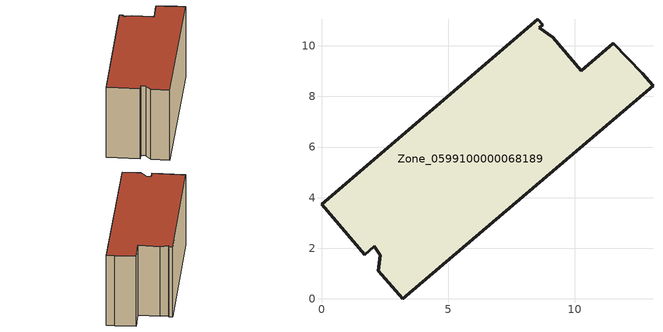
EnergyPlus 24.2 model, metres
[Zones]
Zone_0599100000068189
 floor ground (C_G): 1.71,1.75 0,3.74 8.54,11.06 8.74,10.83 8.6,10.71 9.15,10.35 10.27,9.02 11.54,10.11 12.68,8.92 13.1,8.42 3.2,0 2.24,1.12 2.33,1.73 2.08,2.08 z0
 wall outside (C_F): 3.2,0 13.1,8.42 12.68,8.92 11.54,10.11 10.27,9.02 9.15,10.35 8.6,10.71 8.74,10.83 8.54,11.06 0,3.74 1.71,1.75 2.08,2.08 2.33,1.73 2.24,1.12 3.2,0 z0:6.16
 roof outside (C_R): 8.6,10.71 8.74,10.83 8.54,11.06 0,3.74 1.71,1.75 2.08,2.08 2.33,1.73 2.24,1.12 3.2,0 13.1,8.42 12.68,8.92 11.54,10.11 10.27,9.02 9.15,10.35 z6.16
[BUILDING]
Pand.0599100000068189: North Axis=0; Terrain=City; Loads Convergence Tolerance Value=0.04; Temperature Convergence Tolerance Value=0.4; Solar Distribution=FullExterior; Maximum Number of Warmup Days=25; Minimum Number of Warmup Days=1
[Site:Location]
Rotterdam.The.Hague.AP_ZH_NLD Design_Conditions: Latitude=51.96; Longitude=4.45; Time Zone=1; Elevation=-4.5
[SITE:GROUNDTEMPERATURE:BUILDINGSURFACE]
18, 18, 18, 18, 18, 18, 18, 18, 18, 18, 18, 18
[MATERIAL] Thermal Absorptance=0.9; Solar Absorptance=0.7; Visible Absorptance=0.7
Name | Roughness | Thickness | Conductivity | Density | Specific Heat
G.TI.1946 | MediumSmooth | 0.15 | 1 | 540 | 1210
F.TI.1946 | Rough | 0.3 | 0.857143 | 1920 | 840
R.TI.1946 | MediumRough | 0.2 | 0.1 | 1500 | 1000
[CONSTRUCTION]
C_G: G.TI.1946
C_F: F.TI.1946
C_R: R.TI.1946
[ZONE]
Zone_0599100000068189: Type=1; Multiplier=1; Ceiling Height=Autocalculate; Volume=Autocalculate; Floor Area=autocalculate; Part of Total Floor Area=Yes
[ZONEINFILTRATION:DESIGNFLOWRATE]
Infil_Zone_0599100000068189: Zone or ZoneList or Space or SpaceList=Zone_0599100000068189; Schedule=AlwaysOn; Design Flow Rate Calculation Method=Flow/Area; Flow Rate per Floor Area=0.003; Constant Term Coefficient=1; Temperature Term Coefficient=0; Velocity Term Coefficient=0; Velocity Squared Term Coefficient=0
[HVACTEMPLATE:ZONE:IDEALLOADSAIRSYSTEM]
Zone_0599100000068189: Maximum Heating Supply Air Temperature=50; Minimum Cooling Supply Air Temperature=13; Maximum Heating Supply Air Humidity Ratio=0.0156; Minimum Cooling Supply Air Humidity Ratio=0.0077; Heating Limit=NoLimit; Cooling Limit=NoLimit; Dehumidification Control Type=ConstantSensibleHeatRatio; Cooling Sensible Heat Ratio=0.7; Dehumidification Setpoint=60; Humidification Control Type=None; Humidification Setpoint=30; Outdoor Air Method=None; Outdoor Air Flow Rate per Person=0.00944; Outdoor Air Flow Rate per Zone Floor Area=0; Outdoor Air Flow Rate per Zone=0; Demand Controlled Ventilation Type=None; Outdoor Air Economizer Type=NoEconomizer; Heat Recovery Type=None; Sensible Heat Recovery Effectiveness=0.7; Latent Heat Recovery Effectiveness=0.65
[ZONECONTROL:THERMOSTAT]
ThermostatControl_Zone_0599100000068189: Zone or ZoneList=Zone_0599100000068189; Control Type Schedule=DualSetpointControlType; Control 1=Thermostat_Zone_0599100000068189; Temperature Difference Between Cutout And Setpoint=0
[THERMOSTATSETPOINT:DUALSETPOINT]
Thermostat_Zone_0599100000068189: Heating Setpoint Temperature Schedule=HeatingSetpoint_Zone_0599100000068189; Cooling Setpoint Temperature Schedule=CoolingSetpoint_Zone_0599100000068189
[SCHEDULE:COMPACT]
HeatingSetpoint_Zone_0599100000068189: Through: 12/31, For: AllDays, Until: 24:00, 21
CoolingSetpoint_Zone_0599100000068189: Through: 12/31, For: AllDays, Until: 24:00, 24
DualSetpointControlType: Through: 12/31, For: AllDays, Until: 24:00, 4
AlwaysOn: Through: 12/31, For: AllDays, Until: 24:00, 1
